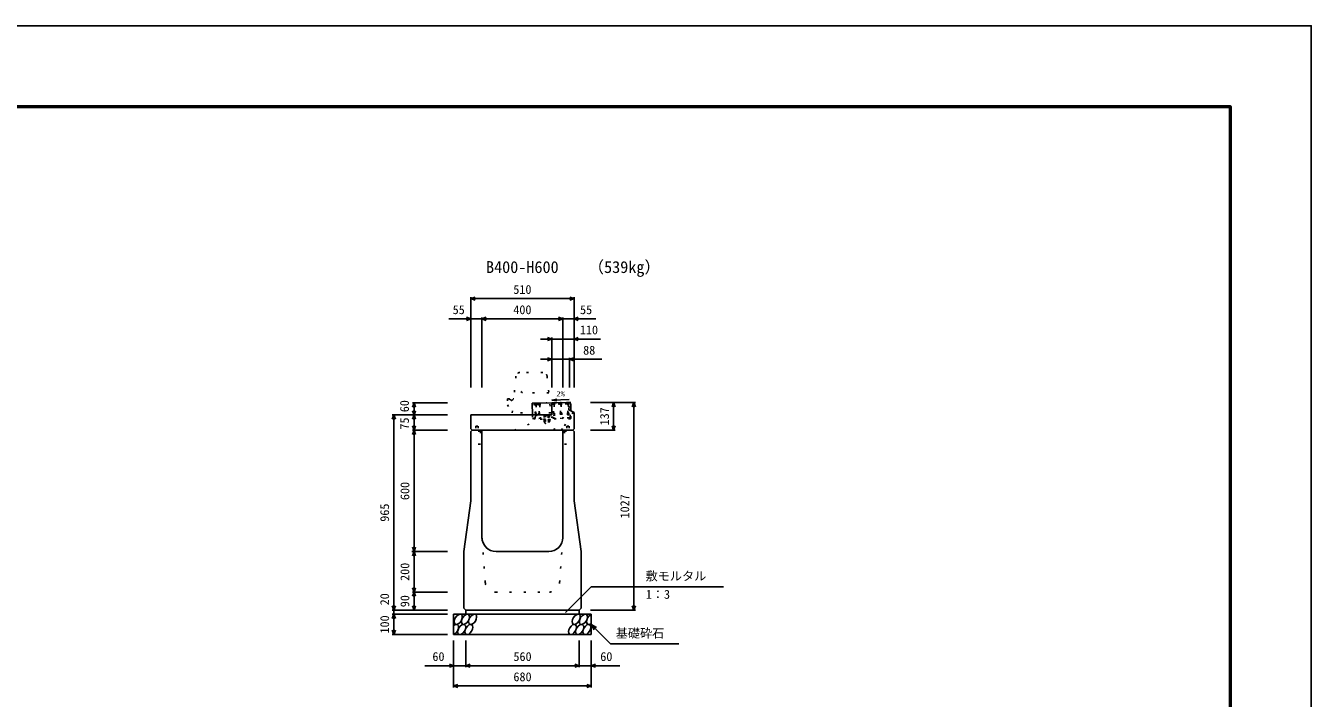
# Model space of a CAD drawing. Units: millimetres, scale not verified. Extents: x -12600 to 12600, y -5940 to 5940.
# Drawn here: x 6244 to 12600, y 2617 to 5940 of the extents above; entities that cross this region are included whole.
import ezdxf
from ezdxf.enums import TextEntityAlignment as Align

# ---------------------------------------------------------------- set-up
doc = ezdxf.new("R2010")
doc.units = ezdxf.units.MM
doc.header["$LTSCALE"] = 40
doc.linetypes.add('DOTTED', pattern=[1.75, 0.25, -1.5])
for name, color, linetype, lineweight in [('0-0_DIM', 7, 'Continuous', 25), ('0-1_Defpoints', 5, 'Continuous', 25), ('0-2_HATCH', 6, 'DOTTED', 25), ('0-5_OUTLINE', 3, 'Continuous', 25), ('0-6_OUTLINE2', 4, 'DOTTED', 25), ('0-7_TXT', 7, 'Continuous', 25), ('0-8_WAKU', 3, 'Continuous', 25)]:
    doc.layers.add(name, color=color, linetype=linetype, lineweight=lineweight)
doc.styles.add('ＭＳ ゴシック', font='')
doc.styles.get('ＭＳ ゴシック').set_extended_font_data('MS Gothic')

msp = doc.modelspace()

# ---------------------------------------------------------------- linework, layer by layer
at = {"layer": '0-0_DIM'}
for p, q in [((8445, 4598.96), (8445, 4151.46)), ((8955, 4591.46), (8445, 4591.46)), ((8955, 4598.96), (8955, 4151.46)), ((8336.62, 4491.46), (8445, 4491.46)), ((8500, 4491.46), (8445, 4491.46)), ((8445, 4491.46), (8500, 4491.46)), ((8500, 4498.96), (8500, 4151.46)), ((8500, 4491.46), (8900, 4491.46)), ((8900, 4498.96), (8900, 4151.46)), ((8900, 4491.46), (8955, 4491.46)), ((8955, 4491.46), (8900, 4491.46)), ((9063.38, 4491.46), (8955, 4491.46)), ((8790, 4391.46), (8845, 4391.46)), ((8845, 4398.96), (8845, 4151.46)), ((8845, 4391.46), (8955, 4391.46)), ((9086.52, 4391.46), (8955, 4391.46)), ((8845, 4291.46), (8790, 4291.46)), ((8845, 4291.46), (8933, 4291.46)), ((8933, 4298.96), (8933, 4151.46)), ((9091.78, 4291.46), (8933, 4291.46)), ((8156.5, 4076.46), (8329, 4076.46)), ((8164, 4016.46), (8164, 4076.46)), ((9258.5, 4078.46), (9036, 4078.46)), ((9151, 4078.46), (9151, 3941.46)), ((9251, 4078.46), (9251, 3051.46)), ((8056.5, 4016.46), (8329, 4016.46)), ((8064, 4016.46), (8064, 3051.46)), ((8156.5, 4016.46), (8179, 4016.46)), ((8164, 3941.46), (8164, 4016.46)), ((8156.5, 3941.46), (8329, 3941.46)), ((9158.5, 3941.46), (9036, 3941.46)), ((8153.25, 3341.46), (8325.75, 3341.46)), ((8156.5, 3341.46), (8329, 3341.46)), ((8156.5, 3141.46), (8329, 3141.46)), ((8164, 3141.46), (8164, 3051.46)), ((8913.77, 3040.65), (9040, 3166.89)), ((9040, 3166.89), (9694.81, 3166.89)), ((8056.5, 3051.46), (8329, 3051.46)), ((8064, 3051.46), (8064, 3031.46)), ((9258.5, 3051.46), (9036, 3051.46)), ((8056.5, 3031.46), (8329, 3031.46)), ((8064, 3031.46), (8064, 2931.46)), ((8056.5, 2931.46), (8329, 2931.46)), ((9040, 2981.46), (9135.76, 2885.71)), ((9040, 2981.46), (9065.98, 2966.46)), ((9040, 2981.46), (9055, 2955.48)), ((8360, 2670.1), (8360, 2901.46)), ((8420, 2770.1), (8420, 2901.46)), ((8980, 2770.1), (8980, 2901.46)), ((9040, 2670.1), (9040, 2901.46)), ((9135.76, 2885.71), (9473.31, 2885.71)), ((8360, 2777.6), (8218.21, 2777.6)), ((8360, 2777.6), (8420, 2777.6)), ((8420, 2777.6), (8980, 2777.6)), ((9040, 2777.6), (8980, 2777.6)), ((9040, 2777.6), (9181.79, 2777.6)), ((8360, 2677.6), (9040, 2677.6))]:
    msp.add_line(p, q, dxfattribs=at)
for points in [[(8466.14, 4599.16), (8445, 4591.46), (8466.14, 4583.77)], [(8933.86, 4599.16), (8955, 4591.46), (8933.86, 4583.77)], [(8423.86, 4499.16), (8445, 4491.46), (8423.86, 4483.77)], [(8521.14, 4499.16), (8500, 4491.46), (8521.14, 4483.77)], [(8878.86, 4499.16), (8900, 4491.46), (8878.86, 4483.77)], [(8976.14, 4499.16), (8955, 4491.46), (8976.14, 4483.77)], [(8823.86, 4399.16), (8845, 4391.46), (8823.86, 4383.77)], [(8976.14, 4399.16), (8955, 4391.46), (8976.14, 4383.77)], [(8823.86, 4299.16), (8845, 4291.46), (8823.86, 4283.77)], [(8954.14, 4299.16), (8933, 4291.46), (8954.14, 4283.77)], [(8156.3, 4055.32), (8164, 4076.46), (8171.7, 4055.32)], [(9143.3, 4057.32), (9151, 4078.46), (9158.7, 4057.32)], [(9243.3, 4057.32), (9251, 4078.46), (9258.7, 4057.32)], [(8071.7, 3995.32), (8064, 4016.46), (8056.3, 3995.32)], [(8156.3, 4037.61), (8164, 4016.46), (8171.7, 4037.61)], [(8156.3, 3995.32), (8164, 4016.46), (8171.7, 3995.32)], [(8156.3, 3962.61), (8164, 3941.46), (8171.7, 3962.61)], [(8156.3, 3920.32), (8164, 3941.46), (8171.7, 3920.32)], [(8164, 3941.46), (8164, 3341.46), (8164, 3141.46)], [(9143.3, 3962.61), (9151, 3941.46), (9158.7, 3962.61)], [(8156.3, 3362.61), (8164, 3341.46), (8171.7, 3362.61)], [(8156.3, 3320.32), (8164, 3341.46), (8171.7, 3320.32)], [(8156.3, 3162.61), (8164, 3141.46), (8171.7, 3162.61)], [(8156.3, 3120.32), (8164, 3141.46), (8171.7, 3120.32)], [(8071.7, 3072.61), (8064, 3051.46), (8056.3, 3072.61)], [(8171.7, 3072.61), (8164, 3051.46), (8156.3, 3072.61)], [(9243.3, 3072.61), (9251, 3051.46), (9258.7, 3072.61)], [(8071.7, 3010.32), (8064, 3031.46), (8056.3, 3010.32)], [(8071.7, 2952.61), (8064, 2931.46), (8056.3, 2952.61)], [(8338.86, 2785.29), (8360, 2777.6), (8338.86, 2769.9)], [(8441.14, 2769.9), (8420, 2777.6), (8441.14, 2785.29)], [(8958.86, 2785.29), (8980, 2777.6), (8958.86, 2769.9)], [(9061.14, 2785.29), (9040, 2777.6), (9061.14, 2769.9)], [(8381.14, 2669.9), (8360, 2677.6), (8381.14, 2685.29)], [(9018.86, 2685.29), (9040, 2677.6), (9018.86, 2669.9)]]:
    msp.add_lwpolyline(points, dxfattribs=at)
at = {"layer": '0-1_Defpoints'}
msp.add_lwpolyline([(-4200, -5940), (12600, -5940), (12600, 5940), (-4200, 5940)], close=True, dxfattribs=at)
at = {"layer": '0-2_HATCH'}
for p, q in [((8759.24, 3994.82), (8757.72, 4074.8)), ((8928.69, 4077.56), (8761.72, 4074.38)), ((8780.39, 4074.73), (8768.77, 4072.04)), ((8780.5, 4068.73), (8768.84, 4068.51)), ((8787.39, 4074.87), (8788.81, 3999.88)), ((8938.68, 4078.25), (8845, 4076.46)), ((8851.04, 4076.08), (8852.47, 4001.09)), ((8886.37, 4076.75), (8858.15, 4070.21)), ((8886.48, 4070.75), (8858.15, 4070.21)), ((8921.69, 4077.42), (8893.48, 4070.89)), ((8921.81, 4071.43), (8893.48, 4070.89)), ((8935.54, 4007.17), (8934.18, 4078.16)), ((8939, 4061.56), (8938.68, 4078.25)), ((8763.15, 3999.39), (8762.68, 4024.39)), ((8762.87, 4014.39), (8788.53, 4014.88)), ((8852.38, 4005.59), (8788.73, 4004.38)), ((8810, 4014.14), (8807.54, 4012.22)), ((8807.7, 4004.72), (8807.54, 4012.22)), ((8833.94, 4005.26), (8807.7, 4004.72)), ((8807.94, 4012.57), (8810, 4014.14)), ((8831.25, 4014.58), (8810, 4014.14)), ((8813.94, 4004.85), (8813.79, 4012.35)), ((8827.69, 4005.13), (8827.54, 4012.63)), ((8833.37, 4013.09), (8831.25, 4014.58)), ((8833.94, 4005.26), (8833.79, 4012.76)), ((8852.18, 4016.09), (8929.84, 4017.57)), ((8929.65, 4027.57), (8930.12, 4002.57)), ((8940.15, 4001.26), (8939.47, 4036.63)), ((8931.12, 4002.59), (8759.15, 3999.31)), ((8937.21, 3998.2), (8759.24, 3994.82)), ((8804.46, 3995.68), (8837.46, 3996.31)), ((8807.37, 3981.73), (8807.14, 3994.23)), ((8835.08, 3982.26), (8807.37, 3981.73)), ((8814.06, 3994.36), (8814.3, 3981.86)), ((8827.92, 3994.62), (8828.15, 3982.13)), ((8834.84, 3994.76), (8835.08, 3982.26)), ((8837.46, 3996.31), (8837.49, 3994.81)), ((8889.13, 4001.79), (8889.21, 3997.29))]:
    msp.add_line(p, q, dxfattribs=at)
at = {"layer": '0-2_HATCH', "linetype": 'Continuous'}
msp.add_line((8939.47, 4036.63), (8939, 4061.56), dxfattribs=at)
msp.add_lwpolyline([(8845, 4076.46), (8748.72, 4074.63), (8749.82, 4016.46)], dxfattribs=at)
at = {"layer": '0-2_HATCH'}
for points in [[(8762.68, 4024.39), (8764.18, 4024.41), (8763.41, 4064.41), (8761.91, 4064.38), (8761.72, 4074.38)], [(8767.22, 4074.48), (8766.71, 4075.17), (8763.71, 4075.12), (8763.22, 4074.41)], [(8768.72, 4074.51), (8768.91, 4064.51), (8767.41, 4064.48), (8768.18, 4024.49), (8769.67, 4024.52), (8769.87, 4014.52)], [(8781.53, 4014.74), (8781.34, 4024.74), (8782.84, 4024.77), (8782.08, 4064.76), (8780.58, 4064.73), (8780.39, 4074.73)], [(8785.89, 4074.84), (8785.37, 4075.53), (8782.37, 4075.47), (8781.89, 4074.76)], [(8821.21, 4075.51), (8820.7, 4076.2), (8817.7, 4076.14), (8817.21, 4075.43)], [(8856.54, 4076.18), (8856.03, 4076.87), (8853.03, 4076.82), (8852.54, 4076.11)], [(8858.04, 4076.21), (8858.23, 4066.21), (8856.73, 4066.18), (8857.49, 4026.19), (8858.99, 4026.22), (8859.18, 4016.22)], [(8887.51, 4016.76), (8887.32, 4026.76), (8888.82, 4026.79), (8888.06, 4066.78), (8886.56, 4066.75), (8886.37, 4076.75)], [(8891.87, 4076.86), (8891.35, 4077.55), (8888.35, 4077.49), (8887.87, 4076.78)], [(8893.37, 4076.88), (8893.56, 4066.89), (8892.06, 4066.86), (8892.82, 4026.86), (8894.32, 4026.89), (8894.51, 4016.9)], [(8922.84, 4017.43), (8922.65, 4027.43), (8924.15, 4027.46), (8923.39, 4067.45), (8921.89, 4067.43), (8921.69, 4077.42)], [(8927.19, 4077.53), (8926.68, 4078.22), (8923.68, 4078.16), (8923.19, 4077.45)], [(8928.69, 4077.56), (8928.88, 4067.56), (8927.38, 4067.53), (8928.15, 4027.54), (8929.65, 4027.57)], [(8749.82, 4016.46), (8750.14, 3999.64), (8759.14, 3999.81)], [(8787.58, 4064.87), (8786.08, 4064.84), (8786.84, 4024.85), (8788.34, 4024.87)], [(8851.99, 4026.09), (8853.49, 4026.12), (8852.73, 4066.11), (8851.23, 4066.08)], [(8837.49, 3994.81), (8804.49, 3994.18), (8804.46, 3995.68)]]:
    msp.add_lwpolyline(points, dxfattribs=at)
for centre, radius, start, end in [((8810.73, 4009), 4.53, 47.57461, 134.78335), ((8821.04, 3994.21), 19.53, 70.56972, 111.78823), ((8830.73, 4009.41), 4.53, 47.57461, 134.78335), ((8931.04, 4007.09), 4.5, 271.09113, 1.09113), ((8821.23, 3981.99), 11, 181.09113, 1.09113), ((8937.15, 4001.2), 3, 271.09113, 1.09113)]:
    msp.add_arc(centre, radius, start, end, dxfattribs=at)
at = {"layer": '0-2_HATCH', "linetype": 'Continuous'}
for centre in [(8382.89, 3006.46), (8418.37, 3006.46), (8453.84, 3006.46), (8966.05, 3006.46), (9001.52, 3006.46), (8399.77, 2956.46), (8435.25, 2956.46), (8947.45, 2956.46), (8982.93, 2956.46), (9018.41, 2956.46)]:
    msp.add_ellipse(centre, major_axis=(14.54, 23.54), ratio=0.5792, dxfattribs=at)
for centre, start_param, end_param in [((9037, 3006.46), 0.6666252, 4.1103269), ((8364.3, 2956.46), 3.7419964, 7.318141)]:
    msp.add_ellipse(centre, major_axis=(14.54, 23.54), ratio=0.5792, start_param=start_param, end_param=end_param, dxfattribs=at)
at = {"layer": '0-5_OUTLINE', "linetype": 'DOTTED'}
for p, q in [((8668.19, 4208.41), (8657, 4096.46)), ((8800.46, 4226.41), (8686.66, 4226.41)), ((8821.8, 4208.45), (8840, 4026.46)), ((8627, 4096.46), (8627, 4066.46)), ((8627, 4096.46), (8635, 4096.46)), ((8635, 4096.46), (8645, 4086.46)), ((8627, 4066.46), (8650, 4026.46)), ((8840, 4026.46), (8650, 4026.46))]:
    msp.add_line(p, q, dxfattribs=at)
at = {"layer": '0-5_OUTLINE'}
for p, q in [((8845, 4076.46), (8933, 4078.14)), ((8845, 4076.46), (8845, 4016.46)), ((8933, 4078.14), (8939, 4072.25)), ((8939, 4072.25), (8939, 4061.56)), ((8845, 4016.46), (8445, 4016.46)), ((8445, 4016.46), (8445, 3947.46)), ((8930, 4051.56), (8939, 4061.56)), ((8930, 4051.56), (8930, 4041.56)), ((8955, 4028.56), (8930, 4041.56)), ((8955, 4028.56), (8955, 3947.46)), ((8445, 3947.46), (8451, 3941.46)), ((8445, 3935.46), (8451, 3941.46)), ((8451, 3941.46), (8949, 3941.46)), ((8500, 3941.46), (8500, 3411.46)), ((8900, 3941.46), (8900, 3411.46)), ((8949, 3941.46), (8955, 3947.46)), ((8949, 3941.46), (8955, 3935.46)), ((8445, 3935.46), (8445, 3591.46)), ((8955, 3935.46), (8955, 3591.46)), ((8410, 3341.46), (8445, 3591.46)), ((8990, 3341.46), (8955, 3591.46)), ((8410, 3061.46), (8410, 3341.46)), ((8570, 3341.46), (8830, 3341.46)), ((8990, 3061.46), (8990, 3341.46)), ((8410, 3061.46), (8420, 3051.46)), ((8980, 3051.46), (8420, 3051.46)), ((8420, 3051.46), (8420, 3031.46)), ((8980, 3051.46), (8990, 3061.46)), ((8980, 3051.46), (8980, 3031.46)), ((8360, 3031.46), (9040, 3031.46)), ((8360, 2931.46), (8360, 3031.46)), ((9040, 2931.46), (9040, 3031.46)), ((8360, 2931.46), (9040, 2931.46))]:
    msp.add_line(p, q, dxfattribs=at)
at = {"layer": '0-5_OUTLINE', "linetype": 'DOTTED'}
msp.add_lwpolyline([(8645, 4086.46), (8655, 4096.46), (8657, 4096.46)], dxfattribs=at)
for centre, start, end in [((8688.1, 4206.46), 94.13229, 174.40835), ((8801.9, 4206.46), 4.08463, 93.6009)]:
    msp.add_arc(centre, 20, start, end, dxfattribs=at)
at = {"layer": '0-5_OUTLINE'}
for centre, start, end in [((8570, 3411.46), 180, 270), ((8830, 3411.46), 270, 0)]:
    msp.add_arc(centre, 70, start, end, dxfattribs=at)
at = {"layer": '0-6_OUTLINE2'}
for p, q in [((8650, 4026.46), (8657, 4096.46)), ((8853.79, 3941.62), (8930, 4041.56)), ((8951.33, 4030.47), (8894.19, 3941.62)), ((8469, 3961.96), (8481, 3961.96)), ((8469, 3961.96), (8469, 3936.96)), ((8481, 3961.96), (8481, 3936.96)), ((8659.88, 3941.46), (8791.23, 3995.42)), ((8892.8, 3941.46), (8940.12, 4002.76)), ((8919, 3961.96), (8931, 3961.96)), ((8919, 3961.96), (8919, 3936.96)), ((8931, 3961.96), (8931, 3936.96)), ((8492, 3936.96), (8446.5, 3936.96)), ((8492, 3936.96), (8492, 3871.46)), ((8908, 3936.96), (8908, 3871.46)), ((8908, 3936.96), (8953.5, 3936.96)), ((8492, 3871.46), (8445, 3871.46)), ((8908, 3871.46), (8955, 3871.46)), ((8516.57, 3187.77), (8500, 3411.46)), ((8883.43, 3187.77), (8900, 3411.46)), ((8566.43, 3141.46), (8833.57, 3141.46))]:
    msp.add_line(p, q, dxfattribs=at)
msp.add_lwpolyline([(8830, 4126.46), (8700, 4126.46), (8663, 4156.46)], dxfattribs=at)
for centre, start, end in [((8566.43, 3191.46), 184.23639, 270), ((8833.57, 3191.46), 270, 355.76361)]:
    msp.add_arc(centre, 50, start, end, dxfattribs=at)
at = {"layer": '0-7_TXT'}
msp.add_line((8846.72, 4090.4), (8870.44, 4086.72), dxfattribs=at)
msp.add_lwpolyline([(8931.28, 4092.14), (8846.72, 4090.4), (8870.27, 4095.05)], dxfattribs=at)
at = {"layer": '0-8_WAKU', "lineweight": 50}
msp.add_lwpolyline([(-3800, -5540), (12200, -5540), (12200, 5540), (-3800, 5540)], close=True, dxfattribs=at)

# ---------------------------------------------------------------- texts
at = {"layer": '0-0_DIM', "style": 'ＭＳ ゴシック'}
for s, p in [('510', (8655, 4601.46)), ('55', (8355.16, 4501.46)), ('400', (8655, 4501.46)), ('55', (8984.84, 4501.46)), ('110', (8984.02, 4401.46)), ('88', (9000.19, 4301.46)), ('敷モルタル', (9308.94, 3185.62)), ('1：3', (9309.94, 3094.93)), ('基礎砕石', (9161.32, 2902.88)), ('60', (8255, 2787.6)), ('560', (8655.53, 2787.6)), ('60', (9085, 2787.6)), ('680', (8655.53, 2687.6))]:
    msp.add_text(s, height=43.99, dxfattribs=at).set_placement(p, align=Align.BOTTOM_LEFT)
for s, p in [('60', (8152.16, 4030.08)), ('137', (9141, 3964.96)), ('75', (8152.16, 3944.32)), ('600', (8154, 3596.02)), ('965', (8054, 3488.96)), ('1027', (9241, 3504.96)), ('200', (8154, 3196.46)), ('20', (8054, 3075.78)), ('90', (8154, 3066.46)), ('100', (8054, 2936.46))]:
    msp.add_text(s, height=43.99, rotation=90, dxfattribs=at).set_placement(p, align=Align.BOTTOM_LEFT)
at = {"layer": '0-7_TXT', "style": 'ＭＳ ゴシック'}
for s, height, p in [('B400-H600', 58.65, (8520, 4700.44)), ('（539kg）', 58.65, (9023.7, 4700.44)), ('2%', 26.39, (8868.18, 4100.21))]:
    msp.add_text(s, height=height, dxfattribs=at).set_placement(p, align=Align.BOTTOM_LEFT)

doc.saveas('drawing.dxf')
